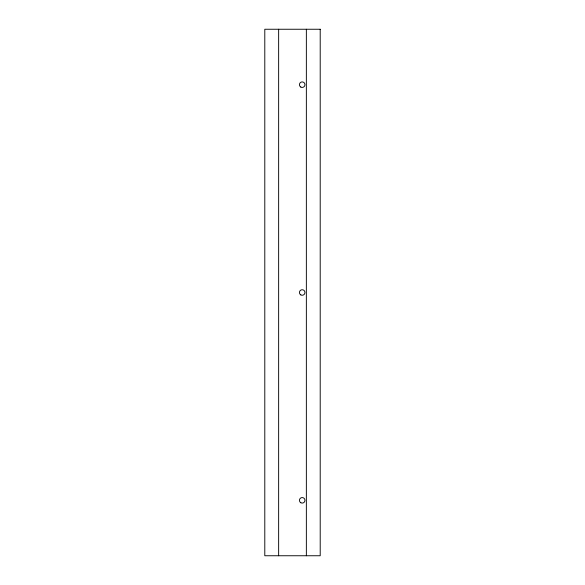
<?xml version="1.0" encoding="UTF-8"?>
<svg xmlns="http://www.w3.org/2000/svg" width="585" height="585" viewBox="0 0 585 585"><rect width="100%" height="100%" fill="white"/><g stroke="black" fill="none" stroke-linecap="round" stroke-linejoin="round"><path stroke-width="0.88" d="M306.357 29.25L306.357 555.75M278.643 29.25L278.643 555.75M320.207 29.25L264.793 29.25L264.793 555.75L320.207 555.75L320.207 29.25M300.814 87.07A2.771 2.771 0 0 0 304.968 84.671A2.771 2.771 0 0 0 300.814 82.273A2.771 2.771 0 0 0 300.814 87.07M300.814 294.898A2.771 2.771 0 0 0 304.968 292.5A2.771 2.771 0 0 0 300.814 290.101A2.771 2.771 0 0 0 300.814 294.898M300.814 502.727A2.771 2.771 0 0 0 304.968 500.329A2.771 2.771 0 0 0 300.814 497.93A2.771 2.771 0 0 0 300.814 502.727"/></g></svg>
